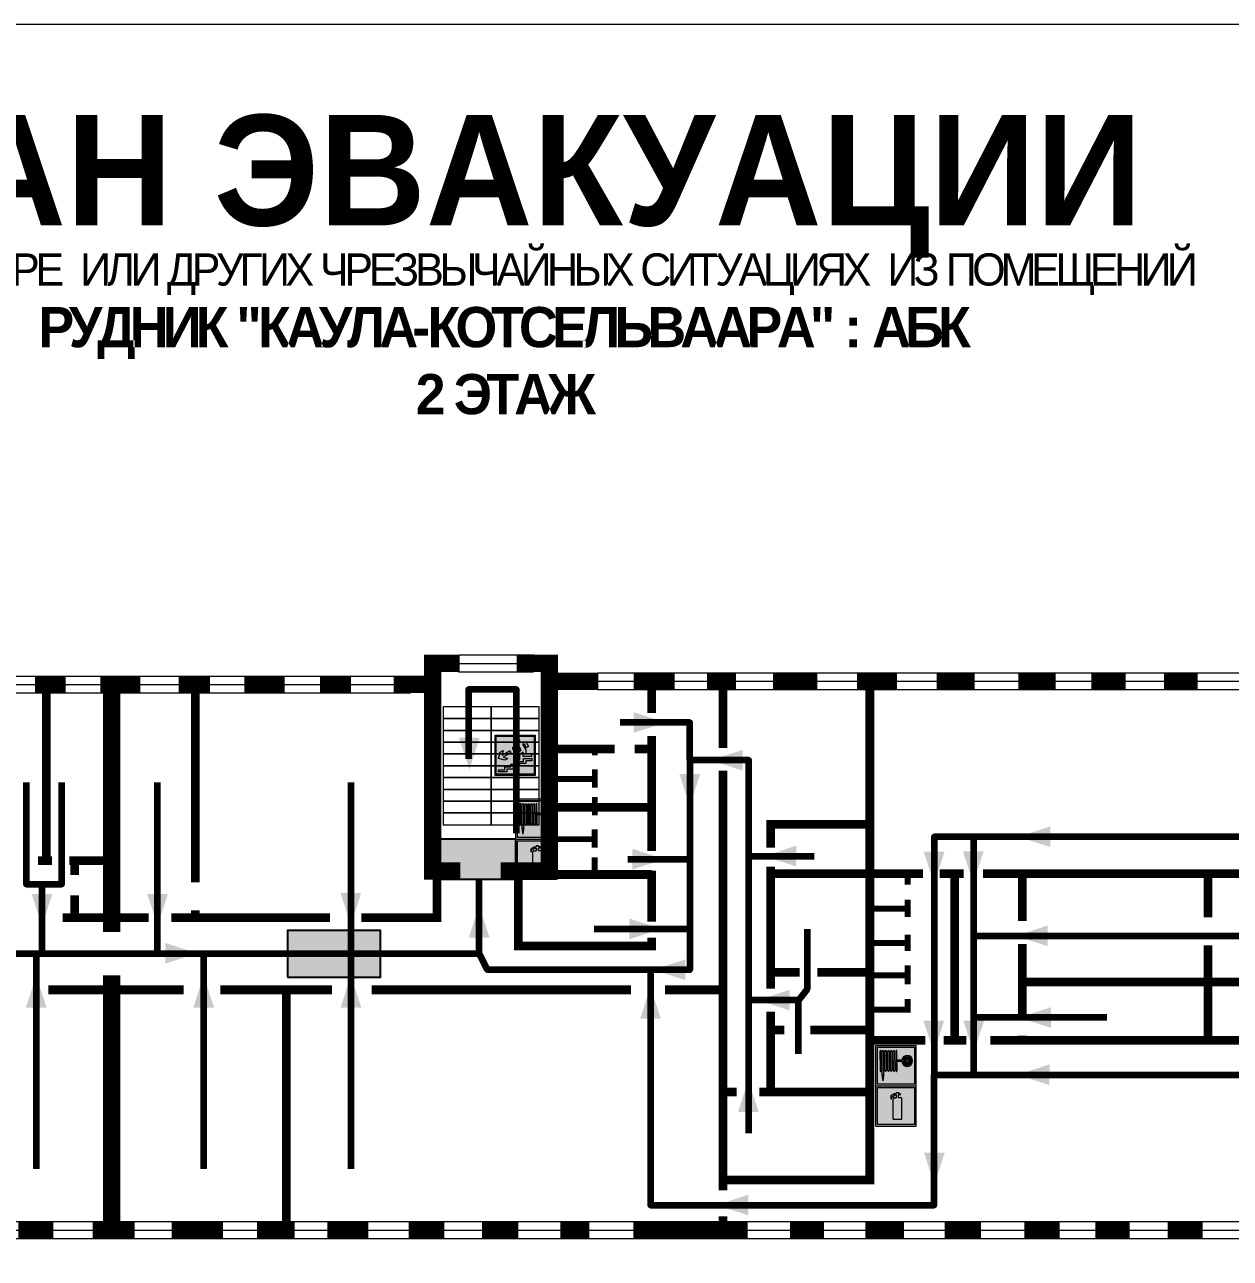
# Model space of a CAD drawing. Header units: millimetres. Extents: x 13114 to 67229, y 22859 to 38520.
# Drawn here: x 18898.7 to 19138.5, y 36494.9 to 36740.4 of the extents above; entities that cross this region are included whole.
import ezdxf

# ---------------------------------------------------------------- set-up
doc = ezdxf.new("R2010")
doc.units = ezdxf.units.MM
doc.layers.add('План_Штампы', color=7, linetype='Continuous')
doc.styles.add('обычный', font='arial.ttf')

# ---------------------------------------------------------------- blocks, each defined once
blk = doc.blocks.new('A$C32E8229D')
at = {"true_color": 0xffffff}
blk.add_hatch(color=7, dxfattribs=at).paths.add_polyline_path([(0, 0), (0, -8), (16, -8), (16, 0)])
h = blk.add_hatch(color=126)
h.paths.add_polyline_path([(0.2, -0.2), (15.8, -0.2), (15.8, -7.8), (0.2, -7.8)])
h.paths.add_polyline_path([(13.49, -2.05), (12.08, -2.05), (11.37, -2.63, 0.162397), (11.29, -2.84), (11.29, -3.63), (10.35, -3.63), (10.35, -4.05), (11.68, -4.05), (11.68, -3.48), (12.26, -4.28), (11.29, -5.1), (11.29, -6.78), (11.85, -6.78), (11.85, -5.44), (12.8, -4.64), (12.8, -5.94), (14.46, -5.94), (14.46, -5.39), (13.45, -5.39), (13.45, -3.97), (12.46, -2.59), (13.15, -2.59), (13.69, -3.34), (14.18, -3)], flags=16)
h.paths.add_polyline_path([(10.74, -1.82, 1), (11.8, -1.82, 1)], flags=16)
h.paths.add_polyline_path([(9.39, -3.59), (5.99, -3.59), (6.56, -3.03), (5.91, -3.03), (5.1, -3.83), (5.91, -4.64), (6.56, -4.64), (5.99, -4.09), (9.39, -4.09)], flags=16)
h.paths.add_polyline_path([(4.29, -1.08), (1.72, -1.08), (1.72, -6.6), (4.29, -6.6)], flags=16)
at = {"color": 126}
blk.add_lwpolyline([(16, -8), (0, -8), (0, 0), (16, 0)], close=True, dxfattribs=at)
blk = doc.blocks.new('A$C7B4425F7')
at = {"true_color": 0xffffff}
blk.add_hatch(color=7, dxfattribs=at).paths.add_polyline_path([(0, 0), (-16, 0), (-16, -8), (0, -8)])
h = blk.add_hatch(color=126)
h.paths.add_polyline_path([(-0.2, -0.2), (-15.8, -0.2), (-15.8, -7.8), (-0.2, -7.8)])
h.paths.add_polyline_path([(-11.76, -2.03), (-11.76, -3.66), (-11.17, -3.66, -0.568275), (-11.17, -6.18), (-12.58, -6.18), (-12.58, -2.03)], flags=16)
h.paths.add_polyline_path([(-13.33, -4.12, -0.495768), (-13.59, -6.18), (-15.03, -6.18), (-15.03, -2.03), (-13.59, -2.03, -0.487973)], flags=16)
h.paths.add_polyline_path([(-10.25, -2.03), (-9.48, -2.03), (-9.48, -6.18), (-10.25, -6.18)], flags=16)
h.paths.add_polyline_path([(-13.84, -3.69), (-14.24, -3.69), (-14.24, -3.03), (-13.9, -3.03, -0.692621)], flags=0)
h.paths.add_polyline_path([(-9.15, -2.03), (-8.4, -2.03), (-8.04, -3.07), (-7.68, -2.03), (-6.93, -2.03), (-7.64, -4.1), (-6.93, -6.18), (-7.68, -6.18), (-8.04, -5.14), (-8.4, -6.18), (-9.15, -6.18), (-8.44, -4.1)], flags=16)
h.paths.add_polyline_path([(-11.76, -4.46), (-11.42, -4.46, -0.692621), (-11.36, -5.12), (-11.76, -5.12)], flags=0)
h.paths.add_polyline_path([(-13.9, -5.2), (-14.24, -5.2), (-14.24, -4.55), (-13.84, -4.55, -0.708038)], flags=0)
edge = h.paths.add_edge_path(flags=16)
edge.add_ellipse((-5.51, -4.08), major_axis=(0, 2.05), ratio=0.586184, start_angle=0, end_angle=360)
edge = h.paths.add_edge_path(flags=0)
edge.add_ellipse((-5.51, -4.08), major_axis=(0, 1.14), ratio=0.454828, start_angle=0, end_angle=360)
h.paths.add_polyline_path([(-4.13, -4.96, 0.377264), (-3.48, -4.52, 0.0555), (-3.16, -2.03), (-1.66, -2.03), (-1.66, -4.96), (-0.96, -4.96), (-0.96, -7.01), (-1.75, -7.01), (-1.75, -6.18), (-3.3, -6.18), (-3.3, -7.02), (-4.13, -7.02)], flags=16)
h.paths.add_polyline_path([(-2.73, -2.91), (-2.28, -2.91), (-2.28, -4.96), (-3.05, -4.96, 0.079136)], flags=0)
at = {"color": 126}
blk.add_lwpolyline([(-16, -8), (0, -8), (0, 0), (-16, 0)], close=True, dxfattribs=at)
blk = doc.blocks.new('A$C3AD82952')
at = {"true_color": 0xf5f5ff}
h = blk.add_hatch(color=7, dxfattribs=at)
h.dxf.hatch_style = 1
h.paths.add_polyline_path([(8.21, 8.73, 0.414214), (7.89, 9.05), (7.22, 9.05), (7.22, 9.92), (7.59, 9.92, 1), (7.57, 10.36), (7.22, 10.36), (7.22, 10.6), (6.43, 10.6), (6.43, 10.36), (6.01, 10.36), (4.74, 9.59), (4.74, 8.69), (4.98, 8.73), (4.98, 9.26), (6.12, 9.91), (6.43, 9.91), (6.43, 9.05), (5.76, 9.05, 0.414214), (5.44, 8.73), (5.44, 2.2), (8.21, 2.2)], flags=0)
h.paths.add_polyline_path([(12.8, 12.8), (0, 12.8), (0, 0), (12.8, 0)])
h.paths.add_polyline_path([(0.51, 12.29), (12.29, 12.29), (12.29, 0.51), (0.51, 0.51)], flags=16)
h.paths.add_polyline_path([(4.74, 9.59), (6.01, 10.36), (6.43, 10.36), (6.43, 10.6), (7.22, 10.6), (7.22, 10.36), (7.59, 10.36, -0.94586), (7.59, 9.92), (7.22, 9.92), (7.22, 9.05), (7.89, 9.05, -0.414214), (8.21, 8.73), (8.21, 2.2), (5.44, 2.2), (5.44, 8.73, -0.414214), (5.76, 9.05), (6.43, 9.05), (6.43, 9.91), (6.12, 9.91), (4.98, 9.26), (4.98, 8.73), (4.74, 8.69)], flags=0)
h = blk.add_hatch(color=242)
h.dxf.hatch_style = 1
h.paths.add_polyline_path([(12.29, 12.29), (0.51, 12.29), (0.51, 0.51), (12.29, 0.51)])
h.paths.add_polyline_path([(4.74, 8.69), (4.74, 9.59), (6.01, 10.36), (6.43, 10.36), (6.43, 10.6), (7.22, 10.6), (7.22, 10.36), (7.59, 10.36, -0.94586), (7.59, 9.92), (7.22, 9.92), (7.22, 9.05), (7.89, 9.05, -0.414214), (8.21, 8.73), (8.21, 2.2), (5.44, 2.2), (5.44, 8.73, -0.414214), (5.76, 9.05), (6.43, 9.05), (6.43, 9.91), (6.12, 9.91), (4.98, 9.26), (4.98, 8.73)], flags=16)
h = blk.add_hatch(color=7, dxfattribs=at)
h.dxf.hatch_style = 1
h.paths.add_polyline_path([(8.21, 8.73, 0.414214), (7.89, 9.05), (7.22, 9.05), (7.22, 9.92), (7.59, 9.92, 1), (7.57, 10.36), (7.22, 10.36), (7.22, 10.6), (6.43, 10.6), (6.43, 10.36), (6.01, 10.36), (4.74, 9.59), (4.74, 8.69), (4.98, 8.73), (4.98, 9.26), (6.12, 9.91), (6.43, 9.91), (6.43, 9.05), (5.76, 9.05, 0.414214), (5.44, 8.73), (5.44, 2.2), (8.21, 2.2)])
at = {"color": 242, "lineweight": 5}
for p, q in [((0, 0), (0, 12.8)), ((0, 12.8), (12.8, 12.8)), ((12.8, 0), (12.8, 12.8)), ((6.01, 10.36), (4.74, 9.59)), ((4.74, 9.59), (4.74, 8.69)), ((4.74, 8.69), (4.98, 8.73)), ((4.98, 9.26), (6.12, 9.91)), ((4.98, 8.73), (4.98, 9.26)), ((5.44, 2.2), (5.44, 8.73)), ((5.76, 9.05), (6.43, 9.05)), ((6.01, 10.36), (6.43, 10.36)), ((6.12, 9.91), (6.43, 9.91)), ((7.22, 10.6), (6.43, 10.6)), ((6.43, 10.6), (6.43, 10.36)), ((6.43, 9.91), (6.43, 9.05)), ((7.22, 10.36), (7.22, 10.6)), ((7.59, 10.36), (7.22, 10.36)), ((7.22, 9.05), (7.22, 9.92)), ((7.59, 9.92), (7.22, 9.92)), ((7.89, 9.05), (7.22, 9.05)), ((8.21, 2.2), (8.21, 8.73)), ((0, 0), (12.8, 0)), ((5.44, 2.2), (8.21, 2.2))]:
    blk.add_line(p, q, dxfattribs=at)
blk.add_lwpolyline([(0.51, 12.29), (12.29, 12.29), (12.29, 0.51), (0.51, 0.51)], close=True, dxfattribs=at)
for centre, radius, start, end in [((5.76, 8.73), 0.32, 90, 180), ((7.58, 10.14), 0.223, 273.1875, 86.8125), ((7.89, 8.73), 0.32, 0, 90)]:
    blk.add_arc(centre, radius, start, end, dxfattribs=at)
blk = doc.blocks.new('A$C37112FD5')
at = {"true_color": 0xf5f5ff}
h = blk.add_hatch(color=7, dxfattribs=at)
h.dxf.hatch_style = 1
h.paths.add_polyline_path([(12.8, -7.4), (0, -7.4), (0, -20.2), (12.8, -20.2)])
h.paths.add_polyline_path([(12.29, -7.91), (12.29, -19.69), (0.51, -19.69), (0.51, -7.91)], flags=16)
h.paths.add_polyline_path([(4.98, -9.04, -0.42597), (5.17, -9.22), (5.17, -12.25), (5.17, -15.29, -0.432244), (4.98, -15.47), (4.83, -15.47, -0.42597), (4.64, -15.29), (4.64, -12.25), (4.64, -9.22, -0.432244), (4.83, -9.04)], flags=0)
h.paths.add_polyline_path([(4.28, -9.22), (4.28, -12.25), (4.28, -15.29, -0.432244), (4.09, -15.47), (3.94, -15.47, -0.42597), (3.75, -15.29), (3.75, -12.25), (3.75, -9.22, -0.432244), (3.94, -9.04), (4.09, -9.04, -0.42597)], flags=0)
h.paths.add_polyline_path([(5.72, -9.04), (5.87, -9.04, -0.42597), (6.06, -9.22), (6.06, -12.25), (6.06, -15.29, -0.432244), (5.87, -15.47), (5.72, -15.47, -0.42597), (5.53, -15.29), (5.53, -12.25), (5.53, -9.22, -0.432244)], flags=0)
h.paths.add_polyline_path([(6.42, -8.9), (6.5, -8.9, -0.42597), (6.69, -9.08), (6.69, -12.03), (8.21, -12.03, -15.824349), (8.21, -12.47), (6.69, -12.47), (6.69, -15.42, -0.432244), (6.5, -15.6), (6.42, -15.6)], flags=0)
h.paths.add_polyline_path([(3.39, -9.22), (3.39, -12.25), (3.39, -15.29, -0.432244), (3.2, -15.47), (3.05, -15.47, -0.42597), (2.85, -15.29), (2.85, -12.25), (2.85, -9.22, -0.432244), (3.05, -9.04), (3.2, -9.04, -0.42597)], flags=0)
h.paths.add_polyline_path([(2.5, -9.22), (2.5, -16.71), (1.96, -16.71), (1.96, -9.22, -0.432244), (2.15, -9.04), (2.31, -9.04, -0.42597)], flags=0)
h.paths.add_polyline_path([(1.61, -8.9), (1.61, -15.6), (1.57, -15.6, -0.42597), (1.37, -15.42), (1.37, -12.03), (1.37, -9.09, -0.432244), (1.57, -8.9)], flags=0)
h.paths.add_polyline_path([(9.76, -10.81), (9.76, -12.03), (8.49, -12.03, -0.336371)], flags=0)
h.paths.add_polyline_path([(8.49, -12.47), (9.76, -12.47), (9.76, -13.7, -0.336371)], flags=0)
h.paths.add_polyline_path([(10.11, -10.81, -0.336371), (11.38, -12.03), (10.11, -12.03)], flags=0)
h.paths.add_polyline_path([(10.11, -12.47), (11.38, -12.47, -0.336371), (10.11, -13.7)], flags=0)
h.paths.add_polyline_path([(2.5, -16.84), (2.5, -17.05), (1.97, -17.05), (1.97, -16.84)], flags=0)
h.paths.add_polyline_path([(2.5, -17.24, -0.033778), (2.24, -18.6, -0.033778), (1.97, -17.24)], flags=0)
h = blk.add_hatch(color=242)
h.dxf.hatch_style = 1
h.paths.add_polyline_path([(12.29, -7.91), (0.51, -7.91), (0.51, -19.69), (12.29, -19.69)])
h.paths.add_polyline_path([(6.42, -15.6), (6.42, -8.9), (6.5, -8.9, -0.42597), (6.69, -9.08), (6.69, -12.03), (8.21, -12.03, -15.824349), (8.21, -12.47), (6.69, -12.47), (6.69, -15.42, -0.432244), (6.5, -15.6)], flags=16)
h.paths.add_polyline_path([(5.87, -15.47), (5.72, -15.47, -0.42597), (5.53, -15.29), (5.53, -12.25), (5.53, -9.22, -0.432244), (5.72, -9.04), (5.87, -9.04, -0.42597), (6.06, -9.22), (6.06, -12.25), (6.06, -15.29, -0.432244)], flags=16)
h.paths.add_polyline_path([(4.98, -15.47), (4.83, -15.47, -0.42597), (4.64, -15.29), (4.64, -12.25), (4.64, -9.22, -0.432244), (4.83, -9.04), (4.98, -9.04, -0.42597), (5.17, -9.22), (5.17, -12.25), (5.17, -15.29, -0.432244)], flags=16)
h.paths.add_polyline_path([(4.09, -15.47), (3.94, -15.47, -0.42597), (3.75, -15.29), (3.75, -12.25), (3.75, -9.22, -0.432244), (3.94, -9.04), (4.09, -9.04, -0.42597), (4.28, -9.22), (4.28, -12.25), (4.28, -15.29, -0.432244)], flags=16)
h.paths.add_polyline_path([(3.2, -15.47), (3.05, -15.47, -0.42597), (2.85, -15.29), (2.85, -12.25), (2.85, -9.22, -0.432244), (3.05, -9.04), (3.2, -9.04, -0.42597), (3.39, -9.22), (3.39, -12.25), (3.39, -15.29, -0.432244)], flags=16)
h.paths.add_polyline_path([(2.5, -17.05), (1.97, -17.05), (1.97, -16.84), (2.5, -16.84)], flags=16)
h.paths.add_polyline_path([(2.5, -17.24, -0.033778), (2.24, -18.6, -0.033778), (1.97, -17.24)], flags=16)
h.paths.add_polyline_path([(2.5, -16.71), (1.96, -16.71), (1.96, -9.22, -0.432244), (2.15, -9.04), (2.31, -9.04, -0.42597), (2.5, -9.22)], flags=16)
h.paths.add_polyline_path([(1.61, -15.6), (1.57, -15.6, -0.42597), (1.37, -15.42), (1.37, -12.03), (1.37, -9.09, -0.432244), (1.57, -8.9), (1.61, -8.9)], flags=16)
h.paths.add_polyline_path([(8.49, -12.47), (9.76, -12.47), (9.76, -13.7, -0.336371)], flags=0)
h.paths.add_polyline_path([(10.11, -13.7), (10.11, -12.47), (11.38, -12.47, -0.336371)], flags=0)
h.paths.add_polyline_path([(8.49, -12.03, -0.336371), (9.76, -10.81), (9.76, -12.03)], flags=0)
h.paths.add_polyline_path([(10.11, -12.03), (10.11, -10.81, -0.336371), (11.38, -12.03)], flags=0)
h = blk.add_hatch(color=7, dxfattribs=at)
h.dxf.hatch_style = 1
h.paths.add_polyline_path([(1.61, -8.9), (1.57, -8.9, 0.432244), (1.37, -9.09), (1.37, -12.03), (1.37, -15.42, 0.42597), (1.57, -15.6), (1.61, -15.6)])
h.paths.add_polyline_path([(2.5, -9.22, 0.42597), (2.31, -9.04), (2.15, -9.04, 0.432244), (1.96, -9.22), (1.96, -16.71), (2.5, -16.71)])
h.paths.add_polyline_path([(2.5, -16.84), (1.97, -16.84), (1.97, -17.05), (2.5, -17.05)])
h.paths.add_polyline_path([(2.5, -17.24), (1.97, -17.24, 0.033778), (2.24, -18.6, 0.033778)])
h.paths.add_polyline_path([(3.39, -12.25), (3.39, -9.22, 0.42597), (3.2, -9.04), (3.05, -9.04, 0.432244), (2.85, -9.22), (2.85, -12.25), (2.85, -15.29, 0.42597), (3.05, -15.47), (3.2, -15.47, 0.432244), (3.39, -15.29)])
h.paths.add_polyline_path([(4.28, -12.25), (4.28, -9.22, 0.42597), (4.09, -9.04), (3.94, -9.04, 0.432244), (3.75, -9.22), (3.75, -12.25), (3.75, -15.29, 0.42597), (3.94, -15.47), (4.09, -15.47, 0.432244), (4.28, -15.29)])
h.paths.add_polyline_path([(5.17, -12.25), (5.17, -9.22, 0.42597), (4.98, -9.04), (4.83, -9.04, 0.432244), (4.64, -9.22), (4.64, -12.25), (4.64, -15.29, 0.42597), (4.83, -15.47), (4.98, -15.47, 0.432244), (5.17, -15.29)])
h.paths.add_polyline_path([(6.06, -12.25), (6.06, -9.22, 0.42597), (5.87, -9.04), (5.72, -9.04, 0.432244), (5.53, -9.22), (5.53, -12.25), (5.53, -15.29, 0.42597), (5.72, -15.47), (5.87, -15.47, 0.432244), (6.06, -15.29)])
h.paths.add_polyline_path([(6.69, -12.47), (8.21, -12.47, 15.824349), (8.21, -12.03), (6.69, -12.03), (6.69, -9.08, 0.42597), (6.5, -8.9), (6.42, -8.9), (6.42, -15.6), (6.5, -15.6, 0.432244), (6.69, -15.42)])
h.paths.add_polyline_path([(8.49, -12.47), (9.76, -12.47), (9.76, -13.7, -0.336371)], flags=16)
h.paths.add_polyline_path([(8.49, -12.03, -0.336371), (9.76, -10.81), (9.76, -12.03)], flags=16)
h.paths.add_polyline_path([(10.11, -12.47), (11.38, -12.47, -0.336371), (10.11, -13.7)], flags=16)
h.paths.add_polyline_path([(10.11, -12.03), (10.11, -10.81, -0.336371), (11.38, -12.03)], flags=16)
h = blk.add_hatch(color=242)
h.dxf.hatch_style = 1
h.paths.add_polyline_path([(9.76, -10.81, 0.336371), (8.49, -12.03), (9.76, -12.03)])
h.paths.add_polyline_path([(10.11, -10.81), (10.11, -12.03), (11.38, -12.03, 0.336371)])
h.paths.add_polyline_path([(11.38, -12.47), (10.11, -12.47), (10.11, -13.7, 0.336371)])
h.paths.add_polyline_path([(9.76, -12.47), (8.49, -12.47, 0.336371), (9.76, -13.7)])
at = {"color": 242, "lineweight": 5}
for p, q in [((0, -20.2), (0, -7.4)), ((0, -7.4), (12.8, -7.4)), ((12.8, -20.2), (12.8, -7.4)), ((1.37, -12.03), (1.37, -9.08)), ((1.57, -8.9), (1.61, -8.9)), ((1.61, -8.9), (1.61, -15.6)), ((1.96, -16.71), (1.96, -9.22)), ((2.15, -9.04), (2.31, -9.04)), ((2.5, -16.71), (2.5, -9.22)), ((2.85, -12.25), (2.85, -9.22)), ((3.05, -9.04), (3.2, -9.04)), ((3.39, -12.25), (3.39, -9.22)), ((3.75, -12.25), (3.75, -9.22)), ((3.94, -9.04), (4.09, -9.04)), ((4.28, -12.25), (4.28, -9.22)), ((4.64, -12.25), (4.64, -9.22)), ((4.83, -9.04), (4.98, -9.04)), ((5.17, -12.25), (5.17, -9.22)), ((5.53, -12.25), (5.53, -9.22)), ((5.72, -9.04), (5.87, -9.04)), ((6.06, -12.25), (6.06, -9.22)), ((6.42, -8.9), (6.42, -15.6)), ((6.5, -8.9), (6.42, -8.9)), ((6.69, -12.03), (6.69, -9.08)), ((9.76, -10.81), (9.76, -12.03)), ((10.11, -10.81), (10.11, -12.03)), ((1.37, -12.03), (1.37, -15.42)), ((1.57, -15.6), (1.61, -15.6)), ((2.85, -12.25), (2.85, -15.29)), ((3.05, -15.47), (3.2, -15.47)), ((3.39, -12.25), (3.39, -15.29)), ((3.75, -12.25), (3.75, -15.29)), ((3.94, -15.47), (4.09, -15.47)), ((4.28, -12.25), (4.28, -15.29)), ((4.64, -12.25), (4.64, -15.29)), ((4.83, -15.47), (4.98, -15.47)), ((5.17, -12.25), (5.17, -15.29)), ((5.53, -12.25), (5.53, -15.29)), ((5.72, -15.47), (5.87, -15.47)), ((6.06, -12.25), (6.06, -15.29)), ((6.42, -15.6), (6.5, -15.6)), ((8.21, -12.03), (6.69, -12.03)), ((8.21, -12.47), (6.69, -12.47)), ((6.69, -12.47), (6.69, -15.42)), ((9.76, -12.03), (8.49, -12.03)), ((9.76, -12.47), (8.49, -12.47)), ((9.76, -12.47), (9.76, -13.7)), ((11.38, -12.03), (10.11, -12.03)), ((11.38, -12.47), (10.11, -12.47)), ((10.11, -12.47), (10.11, -13.7)), ((1.96, -16.71), (2.5, -16.71)), ((1.97, -16.84), (2.5, -16.84)), ((1.97, -17.05), (1.97, -16.84)), ((2.5, -17.05), (1.97, -17.05)), ((1.97, -17.24), (2.5, -17.24)), ((2.5, -16.84), (2.5, -17.05)), ((0, -20.2), (12.8, -20.2))]:
    blk.add_line(p, q, dxfattribs=at)
blk.add_lwpolyline([(0.51, -7.91), (12.29, -7.91), (12.29, -19.69), (0.51, -19.69)], close=True, dxfattribs=at)
for centre, radius, start, end in [((1.56, -9.09), 0.182, 87.1027, 180.6071), ((2.15, -9.22), 0.182, 87.1027, 180.6071), ((2.32, -9.22), 0.182, 359.3929, 92.8973), ((3.04, -9.22), 0.182, 87.1027, 180.6071), ((3.21, -9.22), 0.182, 359.3929, 92.8973), ((3.93, -9.22), 0.182, 87.1027, 180.6071), ((4.1, -9.22), 0.182, 359.3929, 92.8973), ((4.82, -9.22), 0.182, 87.1027, 180.6071), ((4.99, -9.22), 0.182, 359.3929, 92.8973), ((5.71, -9.22), 0.182, 87.1027, 180.6071), ((5.88, -9.22), 0.182, 359.3929, 92.8973), ((6.51, -9.09), 0.182, 359.3929, 92.8973), ((9.93, -12.25), 1.74, 187.2319, 172.7681), ((9.93, -12.25), 1.46, 96.9927, 171.3585), ((9.93, -12.25), 1.46, 8.6415, 83.0073), ((1.56, -15.42), 0.182, 179.3929, 272.8973), ((3.04, -15.29), 0.182, 179.3929, 272.8973), ((3.21, -15.29), 0.182, 267.1027, 0.6071), ((3.93, -15.29), 0.182, 179.3929, 272.8973), ((4.1, -15.29), 0.182, 267.1027, 0.6071), ((4.82, -15.29), 0.182, 179.3929, 272.8973), ((4.99, -15.29), 0.182, 267.1027, 0.6071), ((5.71, -15.29), 0.182, 179.3929, 272.8973), ((5.88, -15.29), 0.182, 267.1027, 0.6071), ((6.51, -15.42), 0.182, 267.1027, 0.6071), ((9.93, -12.25), 1.46, 188.6415, 263.0073), ((9.93, -12.25), 1.46, 276.9927, 351.3585), ((12.17, -15.98), 10.27, 187.041, 194.7793), ((-7.7, -15.98), 10.27, 345.2207, 352.959)]:
    blk.add_arc(centre, radius, start, end, dxfattribs=at)
blk = doc.blocks.new('вниз 3')
at = {"lineweight": 0, "true_color": 0xffffff}
h = blk.add_hatch(color=7, dxfattribs=at)
h.dxf.hatch_style = 1
h.paths.add_polyline_path([(40997.5, -4475.69), (40997.25, -4475.28), (40995.76, -4476.15), (40995.97, -4475.23), (40995.39, -4475.56), (40995.05, -4476.83), (40996.33, -4477.17), (40996.91, -4476.83), (40996, -4476.55)], flags=0)
h.paths.add_polyline_path([(40999.81, -4473.95), (41000.22, -4473.95), (41000.64, -4474.67), (41001.03, -4474.43), (41000.46, -4473.49), (41000.42, -4473.49), (40999.43, -4473.49), (40998.68, -4473.92), (40998.68, -4474.57), (40997.88, -4474.57), (40997.88, -4475), (40999.14, -4475), (40999.14, -4474.43), (40999.14, -4474.38), (40999.59, -4475.15), (40998.72, -4475.67), (40998.72, -4477.06), (40999.24, -4477.06), (40999.24, -4475.96), (40999.95, -4475.56), (40999.95, -4476.43), (41001.61, -4476.43), (41001.61, -4475.88), (41000.47, -4475.88), (41000.47, -4475.12)], flags=0)
h.paths.add_polyline_path([(40999.2, -4473.24, 1), (40998.35, -4473.24, 1)], flags=0)
h.paths.add_polyline_path([(41000.46, -4477.26), (41001.69, -4477.26), (41001.69, -4476.84), (41000.03, -4476.84), (41000.03, -4477.39), (40998.78, -4477.39), (40998.78, -4477.95), (40997.53, -4477.95), (40997.53, -4478.5), (40996.29, -4478.5), (40996.29, -4479.06), (40995.05, -4479.06), (40995.05, -4479.48), (40995.29, -4479.48), (40996.72, -4479.48), (40996.72, -4478.92), (40997.97, -4478.92), (40997.97, -4478.36), (40999.2, -4478.36), (40999.2, -4477.81), (41000.46, -4477.81)], flags=0)
h.paths.add_polyline_path([(41002.37, -4472.17), (40994.37, -4472.17), (40994.37, -4480.17), (41002.37, -4480.17)])
h.paths.add_polyline_path([(41002.16, -4479.96), (40994.57, -4479.96), (40994.57, -4472.37), (41002.16, -4472.37)], flags=16)
h.paths.add_polyline_path([(41001.61, -4475.88), (41001.61, -4476.43), (40999.95, -4476.43), (40999.95, -4475.56), (40999.24, -4475.96), (40999.24, -4477.06), (40998.72, -4477.06), (40998.72, -4475.67), (40999.59, -4475.15), (40999.14, -4474.38), (40999.14, -4474.43), (40999.14, -4475), (40997.88, -4475), (40997.88, -4474.57), (40998.68, -4474.57), (40998.68, -4473.92), (40999.43, -4473.49), (41000.42, -4473.49), (41000.46, -4473.49), (41001.03, -4474.43), (41000.64, -4474.67), (41000.22, -4473.95), (40999.81, -4473.95), (41000.47, -4475.12), (41000.47, -4475.88)], flags=0)
h.paths.add_polyline_path([(41001.69, -4476.84), (41001.69, -4477.26), (41000.46, -4477.26), (41000.46, -4477.81), (40999.2, -4477.81), (40999.2, -4478.36), (40997.97, -4478.36), (40997.97, -4478.92), (40996.72, -4478.92), (40996.72, -4479.48), (40995.05, -4479.48), (40995.05, -4479.06), (40996.29, -4479.06), (40996.29, -4478.5), (40997.53, -4478.5), (40997.53, -4477.95), (40998.78, -4477.95), (40998.78, -4477.39), (41000.03, -4477.39), (41000.03, -4476.84)], flags=0)
h.paths.add_polyline_path([(40998.35, -4473.24, -1), (40999.2, -4473.24, -1)], flags=0)
h.paths.add_polyline_path([(40997.5, -4475.69), (40996, -4476.55), (40996.91, -4476.83), (40996.33, -4477.17), (40995.05, -4476.83), (40995.39, -4475.56), (40995.97, -4475.23), (40995.76, -4476.15), (40997.25, -4475.28)], flags=0)
at = {"lineweight": 0}
h = blk.add_hatch(color=126, dxfattribs=at)
h.dxf.hatch_style = 1
h.paths.add_polyline_path([(41002.16, -4472.37), (40994.57, -4472.37), (40994.57, -4479.96), (41002.16, -4479.96)])
h.paths.add_polyline_path([(40995.97, -4475.23), (40995.76, -4476.15), (40997.25, -4475.28), (40997.5, -4475.69), (40996, -4476.55), (40996.91, -4476.83), (40996.33, -4477.17), (40995.05, -4476.83), (40995.39, -4475.56)], flags=16)
h.paths.add_polyline_path([(40997.88, -4474.57), (40998.68, -4474.57), (40998.68, -4473.92), (40999.43, -4473.49), (41000.42, -4473.49), (41000.46, -4473.49), (41001.03, -4474.43), (41000.64, -4474.67), (41000.22, -4473.95), (40999.81, -4473.95), (41000.47, -4475.12), (41000.47, -4475.88), (41001.61, -4475.88), (41001.61, -4476.43), (40999.95, -4476.43), (40999.95, -4475.56), (40999.24, -4475.96), (40999.24, -4477.06), (40998.72, -4477.06), (40998.72, -4475.67), (40999.59, -4475.15), (40999.14, -4474.38), (40999.14, -4474.43), (40999.14, -4475), (40997.88, -4475)], flags=16)
h.paths.add_polyline_path([(40998.35, -4473.24, -1), (40999.2, -4473.24, -1)], flags=16)
h.paths.add_polyline_path([(40997.53, -4477.95), (40998.78, -4477.95), (40998.78, -4477.39), (41000.03, -4477.39), (41000.03, -4476.84), (41001.69, -4476.84), (41001.69, -4477.26), (41000.46, -4477.26), (41000.46, -4477.81), (40999.2, -4477.81), (40999.2, -4478.36), (40997.97, -4478.36), (40997.97, -4478.92), (40996.72, -4478.92), (40996.72, -4479.48), (40995.05, -4479.48), (40995.05, -4479.06), (40996.29, -4479.06), (40996.29, -4478.5), (40997.53, -4478.5)], flags=16)
at = {"lineweight": 0, "true_color": 0xffffff}
h = blk.add_hatch(color=7, dxfattribs=at)
h.dxf.hatch_style = 1
h.paths.add_polyline_path([(40999.2, -4473.24, 1), (40998.35, -4473.24, 1)])
h.paths.add_polyline_path([(40999.81, -4473.95), (41000.22, -4473.95), (41000.64, -4474.67), (41001.03, -4474.43), (41000.46, -4473.49), (41000.42, -4473.49), (40999.43, -4473.49), (40998.68, -4473.92), (40998.68, -4474.57), (40997.88, -4474.57), (40997.88, -4475), (40999.14, -4475), (40999.14, -4474.43), (40999.14, -4474.38), (40999.59, -4475.15), (40998.72, -4475.67), (40998.72, -4477.06), (40999.24, -4477.06), (40999.24, -4475.96), (40999.95, -4475.56), (40999.95, -4476.43), (41001.61, -4476.43), (41001.61, -4475.88), (41000.47, -4475.88), (41000.47, -4475.12)])
h.paths.add_polyline_path([(40999.2, -4477.81), (41000.46, -4477.81), (41000.46, -4477.26), (41001.69, -4477.26), (41001.69, -4476.84), (41000.03, -4476.84), (41000.03, -4477.39), (40998.78, -4477.39), (40998.78, -4477.95), (40997.53, -4477.95), (40997.53, -4478.5), (40996.29, -4478.5), (40996.29, -4479.06), (40995.05, -4479.06), (40995.05, -4479.48), (40995.29, -4479.48), (40996.72, -4479.48), (40996.72, -4478.92), (40997.97, -4478.92), (40997.97, -4478.36), (40999.2, -4478.36)])
h.paths.add_polyline_path([(40997.5, -4475.69), (40997.25, -4475.28), (40995.76, -4476.15), (40995.97, -4475.23), (40995.39, -4475.56), (40995.05, -4476.83), (40996.33, -4477.17), (40996.91, -4476.83), (40996, -4476.55)])
at = {"color": 126, "lineweight": 0}
for points in [[(40994.37, -4472.17), (41002.37, -4472.17), (41002.37, -4480.17), (40994.37, -4480.17)], [(40994.57, -4472.37), (41002.16, -4472.37), (41002.16, -4479.96), (40994.57, -4479.96)]]:
    blk.add_lwpolyline(points, close=True, dxfattribs=at)
for points in [[(40999.14, -4474.43), (40999.14, -4475), (40997.88, -4475), (40997.88, -4474.57), (40998.68, -4474.57), (40998.68, -4473.92), (40999.43, -4473.49), (41000.42, -4473.49), (41000.46, -4473.49), (41001.03, -4474.43), (41000.64, -4474.67), (41000.22, -4473.95), (40999.81, -4473.95), (41000.47, -4475.12), (41000.47, -4475.88), (41001.61, -4475.88), (41001.61, -4476.43), (40999.95, -4476.43), (40999.95, -4475.56), (40999.24, -4475.96), (40999.24, -4477.06), (40998.72, -4477.06), (40998.72, -4475.67), (40999.59, -4475.15), (40999.14, -4474.38), (40999.14, -4474.43)], [(40995.05, -4476.83), (40995.39, -4475.56), (40995.97, -4475.23), (40995.76, -4476.15), (40997.25, -4475.28), (40997.5, -4475.69), (40996, -4476.55), (40996.91, -4476.83), (40996.33, -4477.17), (40995.05, -4476.83)], [(40995.29, -4479.48), (40995.05, -4479.48), (40995.05, -4479.06), (40996.29, -4479.06), (40996.29, -4478.5), (40997.53, -4478.5), (40997.53, -4477.95), (40998.78, -4477.95), (40998.78, -4477.39), (41000.03, -4477.39), (41000.03, -4476.84), (41001.69, -4476.84), (41001.69, -4477.26), (41000.46, -4477.26), (41000.46, -4477.81), (40999.2, -4477.81), (40999.2, -4478.36), (40997.97, -4478.36), (40997.97, -4478.92), (40996.72, -4478.92), (40996.72, -4479.48), (40995.05, -4479.48)]]:
    blk.add_lwpolyline(points, dxfattribs=at)
blk.add_circle((40998.77, -4473.24), 0.426, dxfattribs=at)

msp = doc.modelspace()

# ---------------------------------------------------------------- linework, layer by layer
at = {"color": 5, "lineweight": 0}
msp.add_lwpolyline([(18684.77, 36345.39), (19284.77, 36345.39), (19284.77, 36740.39), (18684.77, 36740.39)], close=True, dxfattribs=at)
at = {"lineweight": 0}
for points, const_width in [([(18985.18, 36613.29), (18979.83, 36613.29), (18979.83, 36609.11), (18972.09, 36609.11)], 3.46), ([(19012.77, 36609.76), (19003.07, 36609.76), (19003.07, 36613.29), (18996.56, 36613.29)], 3.46), ([(18906.8, 36609.11), (18900.69, 36609.11)], 3.46), ([(18921.66, 36609.11), (18913.72, 36609.11)], 3.46), ([(18915.96, 36559.89), (18915.96, 36609.11)], 3.46), ([(18935.53, 36609.11), (18929.33, 36609.11)], 3.46), ([(18950.38, 36609.11), (18942.39, 36609.11)], 3.46), ([(18963.6, 36609.11), (18957.4, 36609.11)], 3.46), ([(18979.83, 36609.11), (18979.83, 36572.02), (18985.34, 36572.02)], 3.46), ([(18993.35, 36572.02), (19003.07, 36572.02), (19003.07, 36609.76)], 3.46), ([(19027.95, 36609.76), (19019.85, 36609.76)], 3.46), ([(19023.42, 36603.46), (19023.42, 36609.02)], 1.73), ([(19040.16, 36609.76), (19034.42, 36609.76)], 3.46), ([(19037.61, 36510.5), (19066.81, 36510.5), (19066.81, 36609.26)], 1.73), ([(19056.37, 36609.76), (19047.55, 36609.76)], 3.46), ([(19072.18, 36609.76), (19064.27, 36609.76)], 3.46), ([(19087.67, 36609.76), (19080.08, 36609.76)], 3.46), ([(19103.79, 36609.76), (19096.38, 36609.76)], 3.46), ([(19117.73, 36609.76), (19110.86, 36609.76)], 3.46), ([(19132.01, 36609.76), (19125.35, 36609.76)], 3.46), ([(18902.99, 36574.03), (18902.99, 36607.68)], 1.73), ([(18932.64, 36569.74), (18932.64, 36608.86)], 1.73), ([(19037.61, 36596.46), (19037.61, 36608.82)], 1.73), ([(19023.42, 36575.97), (19023.42, 36598.83)], 1.73), ([(19016.06, 36596.29), (19003.9, 36596.29)], 1.73), ([(19012.08, 36595.01), (19012.08, 36596.3)], 1.16), ([(19023.42, 36596.29), (19020, 36596.29)], 1.73), ([(19012.08, 36588.6), (19012.08, 36592.24)], 1.16), ([(19037.61, 36548.35), (19037.61, 36591.94)], 1.73), ([(19012.08, 36590.29), (19004.53, 36590.29)], 1.16), ([(19023.42, 36584.65), (19003.49, 36584.65)], 1.73), ([(19012.08, 36583.04), (19012.08, 36586.69)], 1.16), ([(19012.05, 36576.65), (19012.05, 36580.29)], 1.16), ([(19047.1, 36576.66), (19047.1, 36581.3), (19066.81, 36581.3)], 1.73), ([(19012.05, 36578.34), (19004.49, 36578.34)], 1.16), ([(18901.33, 36574.03), (18904.12, 36574.03)], 1.73), ([(18907.57, 36574.03), (18915.31, 36574.03)], 1.73), ([(18908.6, 36571.2), (18908.6, 36574.03)], 1.73), ([(19012.05, 36571.48), (19012.05, 36574.74)], 1.16), ([(19047.1, 36548.6), (19047.1, 36572.87)], 1.73), ([(18965.61, 36562.72), (18980.71, 36562.72), (18980.71, 36571.38)], 1.73), ([(18993.35, 36571.3), (19023.42, 36571.3)], 1.73), ([(18996.88, 36571.45), (18996.88, 36557.1), (19023.42, 36557.1), (19023.42, 36558.7)], 1.73), ([(19023.42, 36561.94), (19023.42, 36572.04)], 1.73), ([(19047.1, 36571.45), (19077.39, 36571.45)], 1.73), ([(19074.33, 36569.28), (19074.33, 36571.02)], 1.16), ([(19080.73, 36571.45), (19085.5, 36571.45)], 1.73), ([(19083.67, 36571.45), (19083.67, 36538.29)], 1.73), ([(19089.31, 36571.45), (19173.47, 36571.45)], 1.73), ([(19097.16, 36571.45), (19097.16, 36562.08)], 1.73), ([(19134.1, 36571.45), (19134.1, 36562.8)], 1.73), ([(18908.6, 36562.72), (18908.6, 36567.15)], 1.73), ([(19074.33, 36562.84), (19074.33, 36566.26)], 1.16), ([(18906.24, 36562.72), (18916.68, 36562.72)], 1.73), ([(18916.68, 36562.72), (18923.35, 36562.72)], 1.73), ([(18927.86, 36562.72), (18959.38, 36562.72)], 1.73), ([(18932.64, 36562.72), (18932.64, 36564.15)], 1.73), ([(19074.33, 36564.51), (19067.01, 36564.51)], 1.16), ([(19074.33, 36557.67), (19067.07, 36557.67)], 1.16), ([(19074.33, 36556.06), (19074.33, 36559.35)], 1.16), ([(19097.16, 36543.57), (19097.16, 36557.5)], 1.73), ([(19097.16, 36549.92), (19168.18, 36549.92), (19168.18, 36556.46)], 1.73), ([(19134.1, 36538.29), (19134.1, 36557.18)], 1.73), ([(19074.33, 36549.42), (19074.33, 36553.24)], 1.16), ([(18915.96, 36500.54), (18915.96, 36551.23)], 3.46), ([(19047.1, 36551.84), (19052.85, 36551.84)], 1.73), ([(19066.81, 36551.84), (19056.37, 36551.84)], 1.73), ([(19074.33, 36551.23), (19067.01, 36551.23)], 1.16), ([(18903.36, 36548.35), (18930.27, 36548.35)], 1.73), ([(18937.57, 36548.35), (18959.8, 36548.35)], 1.73), ([(18950.69, 36548.35), (18950.69, 36499.92)], 1.73), ([(18967.68, 36548.35), (19019.32, 36548.35)], 1.73), ([(19026.06, 36548.35), (19037.61, 36548.35), (19037.61, 36508.47)], 1.73), ([(19066.74, 36544.39), (19074.33, 36544.39), (19074.33, 36546.53)], 1.16), ([(19047.1, 36528.02), (19047.1, 36544.04)], 1.73), ([(19047.1, 36540.38), (19049.81, 36540.38)], 1.73), ([(19066.81, 36540.38), (19055, 36540.38)], 1.73), ([(19077.84, 36538.29), (19066.81, 36538.29)], 1.73), ([(19086.03, 36538.29), (19081.52, 36538.29)], 1.73), ([(19174.48, 36538.29), (19090.81, 36538.29)], 1.73), ([(19097.16, 36538.29), (19097.16, 36539.26)], 1.73), ([(19037.61, 36528.02), (19040.3, 36528.02)], 1.73), ([(19044.83, 36528.02), (19066.81, 36528.02)], 1.73), ([(18897.42, 36500.54), (18904.39, 36500.54)], 3.46), ([(18912.22, 36500.54), (18920.56, 36500.54)], 3.46), ([(18927.88, 36500.54), (18938.09, 36500.54)], 3.46), ([(18944.9, 36500.54), (18952.39, 36500.54)], 3.46), ([(18958.86, 36500.54), (18967.02, 36500.54)], 3.46), ([(18975.03, 36500.54), (18982.18, 36500.54)], 3.46), ([(18989.65, 36500.54), (18996.91, 36500.54)], 3.46), ([(19005.24, 36500.54), (19011.01, 36500.54)], 3.46), ([(19019.76, 36500.54), (19042.47, 36500.54)], 3.46), ([(19037.61, 36503.31), (19037.61, 36500.71)], 1.73), ([(19050.95, 36500.54), (19057.66, 36500.54)], 3.46), ([(19065.94, 36500.54), (19073.6, 36500.54)], 3.46), ([(19081.67, 36500.54), (19088.94, 36500.54)], 3.46), ([(19097.52, 36500.54), (19104.58, 36500.54)], 3.46), ([(19111.64, 36500.54), (19118.48, 36500.54)], 3.46), ([(19126.08, 36500.54), (19133.05, 36500.54)], 3.46)]:
    msp.add_lwpolyline(points, dxfattribs=dict(at, const_width=const_width))
for points in [[(18985.12, 36614.99), (19000.03, 36614.99)], [(18985.18, 36613.29), (19000.1, 36613.29)], [(18760.75, 36610.75), (18975.53, 36610.75)], [(18984.98, 36611.61), (18999.89, 36611.61)], [(19012.66, 36611.44), (19220.49, 36611.44)], [(18760.64, 36607.45), (18975.43, 36607.45)], [(18760.84, 36609.11), (18975.63, 36609.11)], [(19012.61, 36608.11), (19220.45, 36608.11)], [(19012.77, 36609.76), (19220.6, 36609.76)], [(18738.12, 36502.23), (19247.68, 36502.23)], [(18738.31, 36500.54), (19247.88, 36500.54)], [(18738.24, 36498.89), (19247.81, 36498.89)]]:
    msp.add_lwpolyline(points, dxfattribs=at)
at = {"color": 126, "lineweight": 100, "true_color": 0x008754}
for points in [[(18996.53, 36579.52), (18996.53, 36608.14), (18986.98, 36608.14), (18986.98, 36594.31)], [(19031.02, 36594.03), (19031.02, 36601.55), (19017.14, 36601.55)], [(19042.73, 36519.82), (19042.73, 36594.03), (19031.02, 36594.03), (19031.02, 36552.34), (18990.77, 36552.34), (18989.09, 36555.58)], [(18898.95, 36589.59), (18898.95, 36569.37), (18906.04, 36569.37), (18906.04, 36589.59)], [(18925.1, 36555.58), (18925.1, 36589.59)], [(18963.56, 36589.59), (18963.56, 36512.75)], [(19023.19, 36552.34), (19023.19, 36552.34), (19023.19, 36505.52), (19079.58, 36505.52), (19079.58, 36531.44), (19225.45, 36531.44), (19225.45, 36578.82), (19079.58, 36578.82), (19079.58, 36531.44)], [(19087.47, 36531.44), (19087.47, 36578.82)], [(19087.47, 36559.07), (19175.37, 36559.07), (19175.37, 36578.82), (19175.37, 36531.44)], [(19018.65, 36574.36), (19030.93, 36574.36)], [(19042.73, 36574.95), (19055.75, 36574.95)], [(18745.42, 36570.9), (18745.42, 36555.58), (18989.09, 36555.58), (18989.09, 36570.28)], [(18902.11, 36555.58), (18902.11, 36569.37)], [(19011.99, 36560.47), (19031.02, 36560.47)], [(19054.33, 36560.43), (19054.33, 36548.49), (19052.6, 36546.28)], [(18900.95, 36555.58), (18900.95, 36512.75)], [(18934.26, 36555.58), (18934.26, 36512.75)], [(19052.6, 36535.64), (19052.6, 36546.28), (19042.73, 36546.28)], [(19113.98, 36542.83), (19087.47, 36542.83)]]:
    msp.add_lwpolyline(points, dxfattribs=at)
at = {"lineweight": 0}
for points in [[(18981.9, 36602.31), (18991.45, 36602.31), (18991.45, 36604.66), (18981.9, 36604.66)], [(18991.45, 36602.31), (19000.99, 36602.31), (19000.99, 36604.66), (18991.45, 36604.66)], [(18981.9, 36599.97), (18991.45, 36599.97), (18991.45, 36602.31), (18981.9, 36602.31)], [(18981.9, 36597.62), (18991.45, 36597.62), (18991.45, 36599.97), (18981.9, 36599.97)], [(18991.45, 36599.97), (19000.99, 36599.97), (19000.99, 36602.31), (18991.45, 36602.31)], [(18991.45, 36597.62), (19000.99, 36597.62), (19000.99, 36599.97), (18991.45, 36599.97)], [(18981.9, 36595.28), (18991.45, 36595.28), (18991.45, 36597.62), (18981.9, 36597.62)], [(18991.45, 36595.28), (19000.99, 36595.28), (19000.99, 36597.62), (18991.45, 36597.62)], [(18981.9, 36592.93), (18991.45, 36592.93), (18991.45, 36595.28), (18981.9, 36595.28)], [(18991.45, 36592.93), (19000.99, 36592.93), (19000.99, 36595.28), (18991.45, 36595.28)], [(18981.9, 36590.58), (18991.45, 36590.58), (18991.45, 36592.93), (18981.9, 36592.93)], [(18991.45, 36590.58), (19000.99, 36590.58), (19000.99, 36592.93), (18991.45, 36592.93)], [(18981.9, 36588.24), (18991.45, 36588.24), (18991.45, 36590.58), (18981.9, 36590.58)], [(18991.45, 36588.24), (19000.99, 36588.24), (19000.99, 36590.58), (18991.45, 36590.58)], [(18981.9, 36585.89), (18991.45, 36585.89), (18991.45, 36588.24), (18981.9, 36588.24)], [(18991.45, 36585.89), (19000.99, 36585.89), (19000.99, 36588.24), (18991.45, 36588.24)], [(18981.9, 36583.54), (18991.45, 36583.54), (18991.45, 36585.89), (18981.9, 36585.89)], [(18991.45, 36583.54), (19000.99, 36583.54), (19000.99, 36585.89), (18991.45, 36585.89)], [(18981.9, 36581.2), (18991.45, 36581.2), (18991.45, 36583.54), (18981.9, 36583.54)], [(18991.45, 36581.2), (19000.99, 36581.2), (19000.99, 36583.54), (18991.45, 36583.54)]]:
    msp.add_lwpolyline(points, close=True, dxfattribs=at)
at = {"layer": 'План_Штампы', "color": 126, "true_color": 0x008754}
for points in [[(19019.79, 36599.47), (19019.8, 36603.59), (19026.12, 36601.55)], [(18985.06, 36598.51), (18989.18, 36598.49), (18987.14, 36592.18)], [(19041.49, 36596.1), (19041.48, 36591.98), (19035.16, 36594.02)], [(19028.92, 36591.28), (19033.04, 36591.27), (19031, 36584.95)], [(19102.74, 36580.87), (19102.73, 36576.76), (19096.41, 36578.8)], [(19019.57, 36572.28), (19019.58, 36576.4), (19025.9, 36574.36)], [(19052.16, 36577.03), (19052.15, 36572.91), (19045.83, 36574.95)], [(19077.53, 36575.83), (19081.65, 36575.82), (19079.61, 36569.5)], [(19085.32, 36575.92), (19089.44, 36575.91), (19087.4, 36569.59)], [(18900.04, 36567.43), (18904.16, 36567.42), (18902.12, 36561.1)], [(18923.04, 36567.43), (18927.15, 36567.42), (18925.11, 36561.1)], [(18961.49, 36567.6), (18965.6, 36567.59), (18963.56, 36561.27)], [(18991.15, 36558.74), (18987.03, 36558.75), (18989.07, 36565.07)], [(19018.95, 36558.4), (19018.96, 36562.52), (19025.27, 36560.48)], [(19102.22, 36561.15), (19102.21, 36557.03), (19095.89, 36559.07)], [(18926.64, 36553.56), (18926.65, 36557.68), (18932.97, 36555.63)], [(19030.1, 36554.41), (19030.09, 36550.29), (19023.77, 36552.33)], [(18903.03, 36544.81), (18898.91, 36544.82), (18900.95, 36551.14)], [(18936.33, 36544.81), (18932.22, 36544.82), (18934.26, 36551.14)], [(18965.64, 36544.81), (18961.52, 36544.82), (18963.56, 36551.14)], [(19025.23, 36542.62), (19021.12, 36542.63), (19023.16, 36548.95)], [(19050.87, 36548.37), (19050.86, 36544.25), (19044.54, 36546.3)], [(19102.87, 36544.91), (19102.86, 36540.79), (19096.54, 36542.83)], [(19077.47, 36542.22), (19081.59, 36542.21), (19079.55, 36535.89)], [(19085.42, 36542.22), (19089.54, 36542.21), (19087.5, 36535.89)], [(19102.56, 36533.53), (19102.55, 36529.41), (19096.23, 36531.46)], [(19044.7, 36524.03), (19040.58, 36524.04), (19042.62, 36530.35)], [(19077.59, 36515.97), (19081.71, 36515.96), (19079.66, 36509.64)], [(19042.66, 36507.6), (19042.65, 36503.48), (19036.34, 36505.52)]]:
    msp.add_solid(points, dxfattribs=at)

# ---------------------------------------------------------------- block references
at = {"color": 126, "true_color": 0x008754}
msp.add_blockref('вниз 3', (-22002.12, 41071.2), dxfattribs=at)
for name, p, xscale, yscale, zscale in [('A$C37112FD5', (18996.39, 36590.98), 0.6249984004534781, 0.6249984004534781, 0.6249984004534781), ('A$C3AD82952', (18996.39, 36570.35), 0.625, 0.625, 0.625), ('A$C37112FD5', (19068.02, 36541.87), 0.6249984004534781, 0.6249984004534781, 0.6249984004534781), ('A$C3AD82952', (19068.02, 36521.24), 0.625, 0.625, 0.625)]:
    msp.add_blockref(name, p, dxfattribs=dict(xscale=xscale, yscale=yscale, zscale=zscale))
at = {"layer": 'План_Штампы'}
msp.add_blockref('A$C7B4425F7', (18996.39, 36578.35), dxfattribs=at)
at = {"layer": 'План_Штампы', "color": 126, "true_color": 0x008754, "xscale": -1.155, "yscale": 1.155, "zscale": 1.155}
msp.add_blockref('A$C32E8229D', (18969.44, 36560.14), dxfattribs=at)

# ---------------------------------------------------------------- texts
at = {"lineweight": 0, "insert": (18843.85, 36722.43), "char_height": 22, "width": 493.8901, "attachment_point": 1, "style": 'обычный'}
msp.add_mtext('{\\fProxima Nova Rg|b1|i0|c204|p2;ПЛАН ЭВАКУАЦИИ}', dxfattribs=at)
at = {"color": 0, "lineweight": 0, "insert": (18993.65, 36689.49), "char_height": 8, "width": 449.2158, "attachment_point": 5, "style": 'обычный'}
msp.add_mtext('{\\fArial Black|b1|i0|c204|p34;\\H2x;\\T0.85;  \\fArial Narrow|b0|i0|c204|p34;\\H0.8x;\\W0.9;\\P\\fProxima Nova Rg|b0|i0|c204|p2;\\H0.5x;\\W1;\\C256;ПРИ ПОЖАРЕ  ИЛИ ДРУГИХ ЧРЕЗВЫЧАЙНЫХ СИТУАЦИЯХ  ИЗ ПОМЕЩЕНИЙ \\fProxima Nova Rg|b1|i0|c204|p2;\\H1.25x;\\PРУДНИК "КАУЛА-КОТСЕЛЬВААРА" : АБК\\P2 ЭТАЖ}', dxfattribs=at)

doc.saveas('drawing.dxf')
